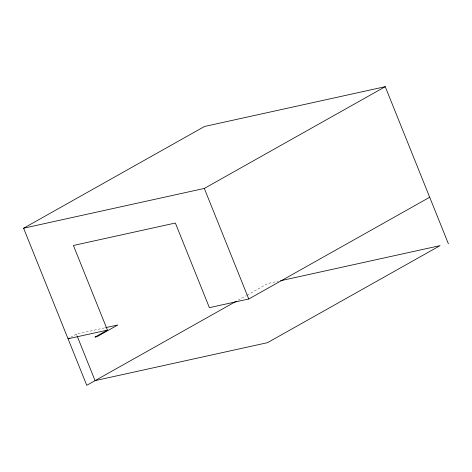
<?xml version="1.0" encoding="UTF-8"?>
<svg xmlns="http://www.w3.org/2000/svg" width="472" height="472" viewBox="0 0 472 472"><rect width="100%" height="100%" fill="white"/><g stroke="black" fill="none" stroke-linecap="round" stroke-linejoin="round"><path stroke-width="0.35" stroke-dasharray="2.36 1.77" d="M70.611 337.338L76.37 334.105L104.955 327.81M238.165 300.168L246.508 295.478M247.151 295.118L267.683 283.572L278.462 281.2M76.37 334.105L76.912 335.45"/><path stroke-width="0.71" d="M236.242 301.254L86.754 385.317L23.6 228.212L204.529 126.466L385.246 86.683L448.4 243.788M23.6 228.212L204.317 188.428L385.246 86.683M69.331 338.058L68.051 338.778L107.427 330.111L73.402 245.475L175.366 223.026L209.391 307.667L248.762 298.994L429.691 197.255M107.427 330.111L94.949 337.126L97.02 336.672L117.817 324.978L105.669 327.651M280.616 280.728L440.111 245.617L267.5 342.678L95.073 380.638L77.178 336.123M204.317 188.428L248.762 298.994"/></g></svg>
